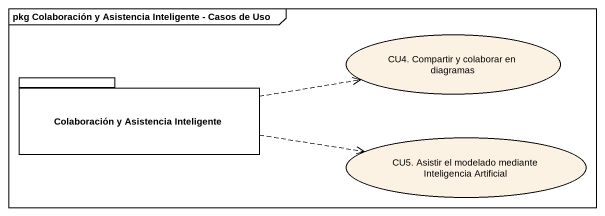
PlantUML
@startuml
mainframe pkg Colaboración y Asistencia Inteligente - Casos de Uso
usecase "CU4. Compartir y colaborar en diagramas" as CU4_Compartir_y_colaborar
package "Colaboración y Asistencia Inteligente" as Colaboración_y_Asistencia {
}
usecase "CU5. Asistir el modelado mediante Inteligencia Artificial" as CU5_Asistir_el_modelado
Colaboración_y_Asistencia .right.> CU4_Compartir_y_colaborar
Colaboración_y_Asistencia .right.> CU5_Asistir_el_modelado
@enduml
